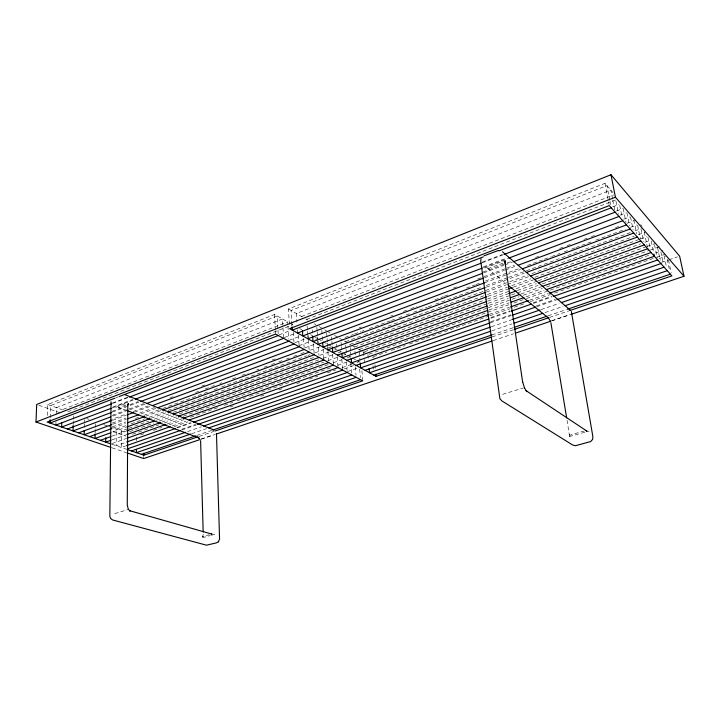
<?xml version="1.0" encoding="UTF-8"?>
<svg xmlns="http://www.w3.org/2000/svg" width="720" height="720" viewBox="0 0 720 720"><rect width="100%" height="100%" fill="white"/><g stroke="black" fill="none" stroke-linecap="round" stroke-linejoin="round"><path stroke-width="0.54" stroke-dasharray="3.6 2.7" d="M136.458 440.73L136.458 436.392M95.139 432.855L95.211 428.364M95.229 427.239L95.283 423.873M84.303 427.302L84.366 424.116M84.393 423.054L84.456 419.859M73.188 424.494L73.296 420.201M73.323 419.13L73.395 415.917M55.89 425.061L55.989 421.794M56.232 414.189L56.439 407.664L282.501 318.942L283.599 338.373M50.238 417.6L50.643 405.585L277.218 315.99L277.92 329.004M47.34 415.476L47.727 404.532L274.545 314.496L288.18 322.119M203.22 534.258L202.644 536.67L209.187 534.717M289.368 324.297L288.459 308.97L604.98 183.33L612.99 192.591M63.216 409.311L287.73 321.867L287.919 325.089M301.545 316.485L613.611 194.931M67.842 411.759L292.896 324.747M306.657 319.428L617.391 199.296M279.108 334.845L289.602 330.822M612.72 206.811L619.011 204.399M116.01 397.755L118.107 396.954M112.509 403.002L128.205 397.017M284.184 337.59L294.66 333.603M482.265 262.125L502.173 254.538M616.392 211.023L622.674 208.629M112.554 403.488L128.295 397.494M482.04 262.836L503.001 254.862M112.833 407.016L132.768 399.483M289.125 340.335L299.61 336.366M483.417 266.841L506.529 258.102M619.983 215.181L626.283 212.805M112.149 407.961L134.244 399.618M483.471 267.669L507.627 258.543M115.677 407.349L127.8 402.777M485.028 267.984L505.368 260.316M126.036 405.027L118.602 407.682L125.64 410.013M503.001 263.178L488.556 268.434L489.06 268.452L486.711 267.795L506.601 283.986M112.023 411.39L125.703 406.26M129.906 404.676L138.321 401.517M295.047 342.657L304.515 339.102M482.913 272.097L505.998 263.43M507.051 263.034L511.245 261.459M623.556 219.276L629.847 216.909M112.5 412.065L138.735 402.228M483.777 272.835L503.775 265.338M504.828 264.942L512.199 262.179M112.113 415.359L127.854 409.491M128.898 409.095L143.595 403.623M298.899 345.699L309.393 341.784M315.684 339.435L317.79 338.652M453.411 288.081L456.561 286.902M477.612 279.054L482.877 277.092M483.921 276.696L506.025 268.452M507.078 268.065L514.44 265.311M535.491 257.463L538.65 256.284M559.692 248.436L562.851 247.266M567.054 245.691L570.213 244.512M583.893 239.409L587.052 238.239M591.264 236.664L594.414 235.485M615.465 227.637L618.624 226.458M627.039 223.326L634.41 220.572M112.995 416.052L125.622 411.345M129.825 409.779L145.611 403.911M484.479 277.758L504.459 270.315M505.512 269.928L517.086 265.617M109.062 420.417L125.892 414.189M133.254 411.462L147.978 406.008M170.073 397.827L173.223 396.657M201.627 386.136L204.786 384.966M272.097 360.036L275.256 358.866M304.704 347.958L314.172 344.457M359.235 327.771L361.332 326.988M390.78 316.089L392.877 315.306M403.389 311.409L406.548 310.248M410.751 308.691L417.06 306.351M434.934 299.727L443.349 296.613M444.402 296.226L448.605 294.669M466.479 288.045L474.894 284.931M475.947 284.544L480.15 282.987M485.406 281.043L521.154 267.795M527.463 265.464L537.984 261.567M539.037 261.18L543.24 259.623M544.293 259.236L550.602 256.896M551.655 256.509L560.061 253.395M564.273 251.829L567.423 250.668M571.626 249.111L574.785 247.941M575.838 247.545L591.606 241.704M595.809 240.147L606.33 236.259M607.383 235.863L625.257 229.248M630.513 227.304L636.822 224.964M112.356 420.372L126.063 415.314M134.496 412.191L150.318 406.35M484.641 282.789L505.728 274.995M506.781 274.608L520.488 269.541M112.248 423.099L125.955 418.059M139.662 413.019L154.422 407.592M195.543 392.463L198.702 391.302M205.029 388.971L211.356 386.649M212.409 386.262L214.524 385.488M219.789 383.544L221.904 382.77M232.443 378.891L235.611 377.73M241.929 375.399L248.256 373.077M256.698 369.972L258.804 369.198M264.078 367.254L267.237 366.093M271.458 364.545L274.617 363.384M278.838 361.827L281.997 360.666M286.218 359.118L289.377 357.948M293.598 356.4L296.757 355.239M300.978 353.682L304.137 352.521M310.464 350.199L319.959 346.707M345.024 337.482L353.457 334.386M354.51 333.999L360.837 331.668M361.89 331.281L363.996 330.507M369.27 328.563L390.357 320.814M391.41 320.427L394.569 319.257M398.79 317.709L401.949 316.548M406.17 314.991L409.329 313.83M413.55 312.282L427.257 307.242M428.31 306.855L431.478 305.685M435.69 304.137L481.023 287.46M486.297 285.525L507.384 277.767M508.437 277.38L525.312 271.179M526.365 270.792L630.738 232.398M634.959 230.85L641.286 228.519M112.554 424.323L126.225 419.301M140.958 413.901L155.682 408.492M486.288 287.19L524.205 273.276M112.194 426.915L125.865 421.92M135.333 418.464L138.483 417.312M143.748 415.386L161.631 408.861M162.684 408.474L210.015 391.185M214.218 389.646L217.377 388.494M221.58 386.955L306.783 355.833M307.836 355.446L309.942 354.681M315.198 352.755L323.613 349.686M327.816 348.147L330.975 346.995M345.456 341.703L363.366 335.169M364.419 334.782L400.239 321.696M401.292 321.309L437.112 308.223M438.165 307.845L508.752 282.06M509.805 281.673L527.715 275.13M531.927 273.591L634.122 236.259M638.334 234.72L644.652 232.407M112.824 428.166L125.478 423.558M145.503 416.259L161.325 410.499M486.315 292.095L506.376 284.787M507.438 284.4L528.552 276.705M125.793 425.709L116.307 429.156L116.163 445.716L125.676 442.368M131.067 423.801L144.774 418.824M148.986 417.294L163.755 411.939M167.967 410.409L314.523 357.237M319.797 355.32L329.283 351.882M334.557 349.965L336.663 349.2M350.046 344.349L486.333 294.894M487.386 294.516L507.456 287.235M511.686 285.696L530.703 278.802M534.924 277.263L639.522 239.319M640.575 238.932L646.911 236.628M113.013 431.973L125.694 427.383M151.056 418.212L165.852 412.857M487.854 296.37L507.897 289.116M513.171 287.208L533.223 279.954M127.764 428.706L121.419 430.992L121.311 447.48L125.55 445.995M128.817 428.328L148.896 421.092M154.179 419.184L168.975 413.847M173.205 412.326L319.05 359.766M323.28 358.236L333.846 354.429M338.076 352.908L341.244 351.765M354.591 346.959L486.558 299.394M487.611 299.016L509.778 291.024M516.114 288.738L537.228 281.124M538.29 280.746L640.692 243.837M644.913 242.316L650.196 240.417M112.005 436.149L125.712 431.217M156.285 420.237L171.045 414.936M487.746 301.158L508.905 293.553M517.365 290.52L536.409 283.68M129.645 431.676L153.891 422.991M159.165 421.11L173.925 415.827M179.199 413.937L323.64 362.223M327.852 360.711L337.347 357.318M343.674 355.05L345.78 354.294M487.188 303.669L359.073 349.533L360 360.315M488.25 303.282L510.48 295.326M511.542 294.948L538.011 285.471M542.25 283.95L646.011 246.798M647.064 246.42L655.533 243.387M112.05 439.866L125.793 434.97M161.721 422.145L176.517 416.871M489.186 305.316L508.203 298.53M520.893 294.003L540.972 286.839M132.552 434.232L158.976 424.836M164.259 422.955L179.055 417.69M183.276 416.187L199.134 410.553M200.187 410.175L329.121 364.311M333.351 362.808L341.802 359.802M347.085 357.921L350.262 356.796M364.572 351.702L487.314 308.052M488.367 307.674L519.057 296.757M523.287 295.254L542.331 288.477M546.57 286.974L649.206 250.461M650.259 250.092L659.781 246.699M112.023 443.556L125.793 438.678M167.103 424.035L181.935 418.779M488.952 309.987L509.085 302.85M526.041 296.847L544.05 290.457M140.697 434.898L143.874 433.773M153.405 430.398L158.706 428.526M159.768 428.157L161.883 427.41M169.299 424.782L184.131 419.544M190.485 417.294L220.149 406.818M224.388 405.315L232.857 402.327M237.096 400.824L245.574 397.827M249.813 396.333L332.442 367.137M337.734 365.265L346.212 362.268M368.955 354.231L509.598 304.524M513.828 303.03L525.465 298.917M526.518 298.548L650.241 254.826M655.533 252.954L662.931 250.344M172.17 425.997L185.913 421.164M489.222 314.406L509.337 307.323M529.461 300.24L548.514 293.535M174.132 426.654L187.866 421.83M230.139 406.989L233.316 405.873M260.784 396.225L263.961 395.109M278.757 389.916L281.925 388.809M296.721 383.607L299.889 382.5M309.402 379.161L317.853 376.191M327.366 372.852L335.817 369.882M342.162 367.65L351.666 364.311M356.958 362.457L359.064 361.719M373.302 356.724L387.09 351.882M391.329 350.388L405.117 345.546M409.356 344.061L425.268 338.472M426.33 338.103L443.304 332.145M444.366 331.767L488.907 316.125M489.969 315.756L510.12 308.682M514.368 307.188L524.97 303.462M530.28 301.599L550.431 294.525M554.67 293.04L655.434 257.661M656.496 257.283L664.983 254.304M176.688 427.527L190.476 422.694M344.268 368.874L353.817 365.526M490.815 317.574L509.868 310.905M533.151 302.76L552.204 296.091M659.106 258.678L665.46 256.455M177.453 427.851L191.223 423.036M490.977 318.231L510.093 311.544M533.448 303.381L551.502 297.072M181.863 429.219L195.66 424.422M347.427 371.637L358.038 367.947M490.698 321.813L510.858 314.793M536.337 305.937L555.435 299.295M661.563 262.386L667.935 260.172M668.988 259.803L677.484 256.851M181.611 430.047L196.479 424.881M490.086 322.902L511.308 315.531M536.778 306.693L555.876 300.06M187.578 431.577L201.348 426.834M491.274 326.79L512.478 319.473M541.107 309.591L559.134 303.372M191.646 433.737L206.505 428.643M491.796 330.84L512.001 323.91M544.959 312.606L563.04 306.414M196.722 435.51L211.617 430.434M491.823 334.989L513.081 327.744M548.145 315.801L566.208 309.645M199.107 436.428L213.984 431.379M492.03 336.969L514.377 329.382M549.504 317.457L568.656 310.95M201.105 439.074L212.751 435.141M551.574 320.796L569.421 314.775M201.24 439.146L215.091 434.466M493.236 340.623L513.486 333.783M551.853 320.841L571.032 314.37M114.741 513.639L128.394 509.436M502.596 394.344L523.143 388.026M584.28 431.001L571.248 434.61L569.682 435.636L569.079 436.995L569.331 434.565L569.385 435.222L566.856 419.031M202.302 537.768L210.42 535.527M211.437 535.248L215.496 534.132M569.205 436.581L589.158 431.082M112.014 447.813L125.739 452.475M111.951 444.267L125.775 449.001M38.799 405.234L61.047 413.136M112.941 431.586L125.658 436.104M47.727 404.532L62.505 409.842M86.796 418.563L89.037 419.364M103.689 424.629L107.91 426.141M108.963 426.519L125.865 432.585M289.449 322.821L294.03 325.377M299.673 328.536L301.815 329.733M310.59 334.629L312.534 335.718M313.506 336.267L317.403 338.445M318.375 338.985L322.587 341.334M323.253 341.703L327.141 343.881M328.122 344.43L332.028 346.608M332.991 347.148L336.888 349.326M337.86 349.866L341.757 352.044M342.729 352.593L346.626 354.771M347.571 355.293L351.495 357.489M352.476 358.029L356.364 360.207M357.345 360.756L361.242 362.934M288.459 308.97L302.265 316.899M305.838 318.951L307.917 320.148M314.217 323.766L315.882 324.72M319.185 326.619L326.52 330.831M328.32 331.866L330.12 332.901M334.611 335.484L338.67 337.806M339.633 338.364L343.494 340.578M344.277 341.037L350.316 344.502M351.864 345.393L357.462 348.606M358.425 349.155L361.836 351.117M362.799 351.675L366.66 353.889M372.456 357.219L374.391 358.326M640.647 224.568L642.105 226.251M668.484 259.965L671.202 272.709M667.17 259.263L669.438 269.91M664.065 255.699L666.567 267.471M660.924 252.081L663.417 263.925M657.504 247.338L660.231 260.325M654.498 244.71L657.225 257.769M651.222 240.948L653.724 252.981M647.901 237.141L650.403 249.237M644.256 231.948L647.28 246.654M641.052 229.077L643.653 241.749M637.596 225.099L640.404 238.905M633.861 219.996L636.678 233.874M630.513 216.972L633.114 229.86M626.904 212.823L629.496 225.774M623.232 208.62L626.049 222.723M619.731 205.434L622.107 217.44M615.96 201.114L618.552 214.281M612.558 198.927L610.83 190.098L296.361 313.506L296.901 322.2M612.774 200.034L614.934 211.068M609.822 200.403L606.942 185.607L291.114 310.491L292.032 325.773M610.029 201.456L610.641 204.624M604.98 183.33L609.084 204.525M374.967 364.689L375.354 368.937M373.005 365.598L373.392 369.846M367.902 354.6L368.28 358.875M363.51 352.08L364.077 358.524M364.167 359.595L364.446 362.817M361.917 370.773L362.781 380.853M359.694 369.117L360.414 377.568M354.951 351.288L355.5 357.786M355.311 366.705L356.022 375.201M350.316 347.616L350.586 350.883M350.676 351.972L350.946 355.23M350.784 363.195L351.747 374.94M345.717 344.988L345.978 348.273M346.068 349.362L346.329 352.647M346.383 361.8L347.067 370.377M341.064 342.333L341.325 345.636M341.406 346.734L341.667 350.028M341.838 359.307L342.684 370.08M336.699 344.07L336.951 347.382M337.248 356.778L337.995 366.525M331.587 336.933L331.839 340.263M331.92 341.37L332.172 344.7M332.604 354.222L333.414 365.103M326.682 333.063L327.015 337.527M327.096 338.643L327.339 341.991M327.42 343.107L327.915 349.803M327.573 347.265L327.816 350.55M327.897 351.639L328.536 360.387M321.804 330.273L322.614 341.487M323.136 349.029L323.928 360.009M317.943 340.866L318.942 355.212M316.863 327.33L317.079 330.525M317.16 331.587L317.457 335.844M317.529 336.906L317.754 340.101M317.826 341.163L317.979 343.296M313.452 343.701L314.208 354.798M312.228 329.814L312.444 333.027M308.16 335.421L308.376 338.769M308.448 339.885L309.114 349.911M307.089 325.872L307.368 330.174M307.44 331.254L307.656 334.476M307.728 335.556L307.935 338.778M303.534 338.256L304.11 347.211M298.458 335.043L299.124 345.672M297.369 329.796L297.576 333.054M293.346 332.226L294.057 343.98M287.982 326.16L288.738 339.048M277.983 330.093L278.217 334.431M274.545 314.496L275.355 329.724M275.418 330.813L275.589 334.08M143.685 456.417L143.685 458.559M203.148 536.175L202.644 536.67L203.148 536.175M119.313 407.583L118.557 407.457L119.403 407.637"/><path stroke-width="1.08" d="M136.449 449.406L136.44 452.664L190.584 434.097M111.051 401.715L109.836 516.114L110.52 518.364L112.554 519.948L206.514 545.193L216.513 542.844L218.529 541.665M105.768 437.679L105.714 442.134L110.997 440.244M95.121 433.98L95.04 438.471L110.898 432.738M84.24 430.488L84.15 434.745L111.501 424.71M73.161 425.565L73.026 430.929L110.898 416.835M61.794 422.703L61.668 427.032L111.096 408.357M50.166 419.778L50.058 423.054L114.966 398.16M110.961 447.453L36 422.028L36.684 404.478L610.992 174.735L679.608 256.113L684 276.255L571.032 314.37M481.086 258.786L480.717 261L499.878 398.691L501.822 400.878L572.661 445.005L575.433 445.725L590.715 441.558L592.632 439.38L592.893 436.743L571.356 311.517M218.376 541.854L219.564 539.055L216.477 433.44M504.594 262.053L505.152 260.721L505.179 263.592M127.944 404.316L128.637 403.902L127.665 405.216L127.818 404.667L127.26 505.305L128.376 509.256L130.095 511.074L129.6 510.687L212.148 534.15L211.338 534.123M36 422.028L615.42 197.199L684 276.255M484.002 255.834L498.519 250.443M119.151 396.558L278.28 335.52M483.255 256.896L292.293 330.147L292.095 326.871M498.987 250.857L611.262 207.801M55.89 425.061L111.51 403.884M129.348 397.098L283.599 338.373M297.576 333.054L480.987 263.241M504.045 254.457L615.15 212.166M135.297 399.213L288.864 341.199M482.418 268.065L302.787 335.934L302.445 330.534M508.68 258.147L618.984 216.477M67.374 428.994L111.456 412.461M140.841 401.445L294.057 343.98M307.935 338.778L482.724 273.231M513.252 261.783L622.755 220.716M146.664 403.515L299.187 346.734M483.426 278.154L313.02 341.586L312.66 336.24M518.139 265.23L626.481 224.892M78.615 432.846L111.303 420.768M127.116 414.918L133.443 412.578M152.424 405.567L304.254 349.452M318.051 344.358L484.641 282.789M522.603 268.758L630.144 229.014M127.278 418.914L138.852 414.666M157.788 407.727L309.258 352.143M485.235 287.577L323.01 347.094L322.695 342.612M526.32 272.502L633.762 233.073M89.622 436.617L111.771 428.553M127.584 422.784L144.45 416.646M162.378 410.112L314.208 354.798M327.915 349.803L485.262 292.482M530.667 275.94L637.326 237.078M126.747 427.005L150.003 418.59M167.967 412.092L319.095 357.417M486.801 296.748L332.757 352.476L332.343 346.923M508.959 288.738L512.118 287.586M534.276 279.576L640.836 241.02M100.404 440.316L110.952 436.527M126.765 430.839L154.179 420.993M173.151 414.18L323.928 360.009M337.545 355.122L486.693 301.536M508.905 293.553L516.312 290.898M538.524 282.915L644.301 244.917M126.846 434.592L160.668 422.523M178.632 416.115L328.698 362.574M487.071 306.063L342.279 357.732L341.928 353.331M510.318 297.774L519.831 294.381M542.025 286.461L647.712 248.751M126.855 438.3L166.05 424.413M182.997 418.401L333.414 365.103M346.95 360.306L487.89 310.365M511.2 302.103L523.917 297.594M546.174 289.71L651.087 252.531M126.729 441.99L170.055 426.744M189.081 420.048L338.076 367.605M488.16 314.775L351.567 362.853L351.207 358.497M510.399 306.954L528.399 300.618M549.576 293.166L654.408 256.266L653.949 254.079M126.603 445.626L175.329 428.589M193.338 422.289L342.684 370.08M356.13 365.373L488.853 318.969M511.155 311.175L531.324 304.119M553.626 296.325L657.684 259.947M127.467 448.857L180.549 430.416M197.541 424.512L347.247 372.519M490.086 322.902L360.648 367.866L360.279 363.555M512.37 315.171L535.716 307.062M556.929 299.691L660.915 263.574M131.445 450.954L185.463 432.315M203.472 426.096L351.747 374.94M365.103 370.323L490.221 327.159M512.478 319.473L540.045 309.96M561.258 302.643L664.101 267.156M208.629 427.914L356.193 377.325M490.734 331.2L369.513 372.762L369.135 368.487M514.125 323.181L542.835 313.335M565.164 305.685L667.242 270.684M141.39 454.356L195.66 435.87M212.688 430.074L360.594 379.683M373.869 375.165L491.823 334.989M514.143 327.384L547.083 316.161M567.27 309.285L670.347 274.176M126.837 449.37L143.838 455.193L198.045 436.788M215.046 431.019L362.781 380.853L275.589 334.08L47.115 422.046L110.961 443.934M569.718 310.59L671.886 275.895L609.291 205.587L289.629 328.671L376.029 376.353L490.968 337.329M514.377 329.382L548.433 317.817M200.169 439.506L143.685 458.559L126.801 452.826M216.153 434.106L492.174 340.983M515.619 333.072L550.791 321.201M586.629 431.001L586.116 430.821L587.142 431.262L526.203 390.753L524.385 387.81L524.592 388.224L522.558 381.555M126.684 410.409L198.441 437.778M125.109 394.758L214.137 430.029M199.152 438.183L198.675 437.886L199.44 438.615M508.329 285.39L548.091 317.772M502.47 251.802L570.474 310.275M548.847 318.555L550.134 320.814M550.872 322.65L566.676 417.924M200.61 440.613L203.166 532.035M610.992 174.735L615.42 197.199M505.089 262.971L522.639 382.077M375.84 374.238L376.029 376.353M143.838 453.042L143.838 455.193M128.511 403.677L127.989 404.334L128.511 403.677M527.103 391.518L526.203 390.753L527.103 391.518"/></g></svg>
